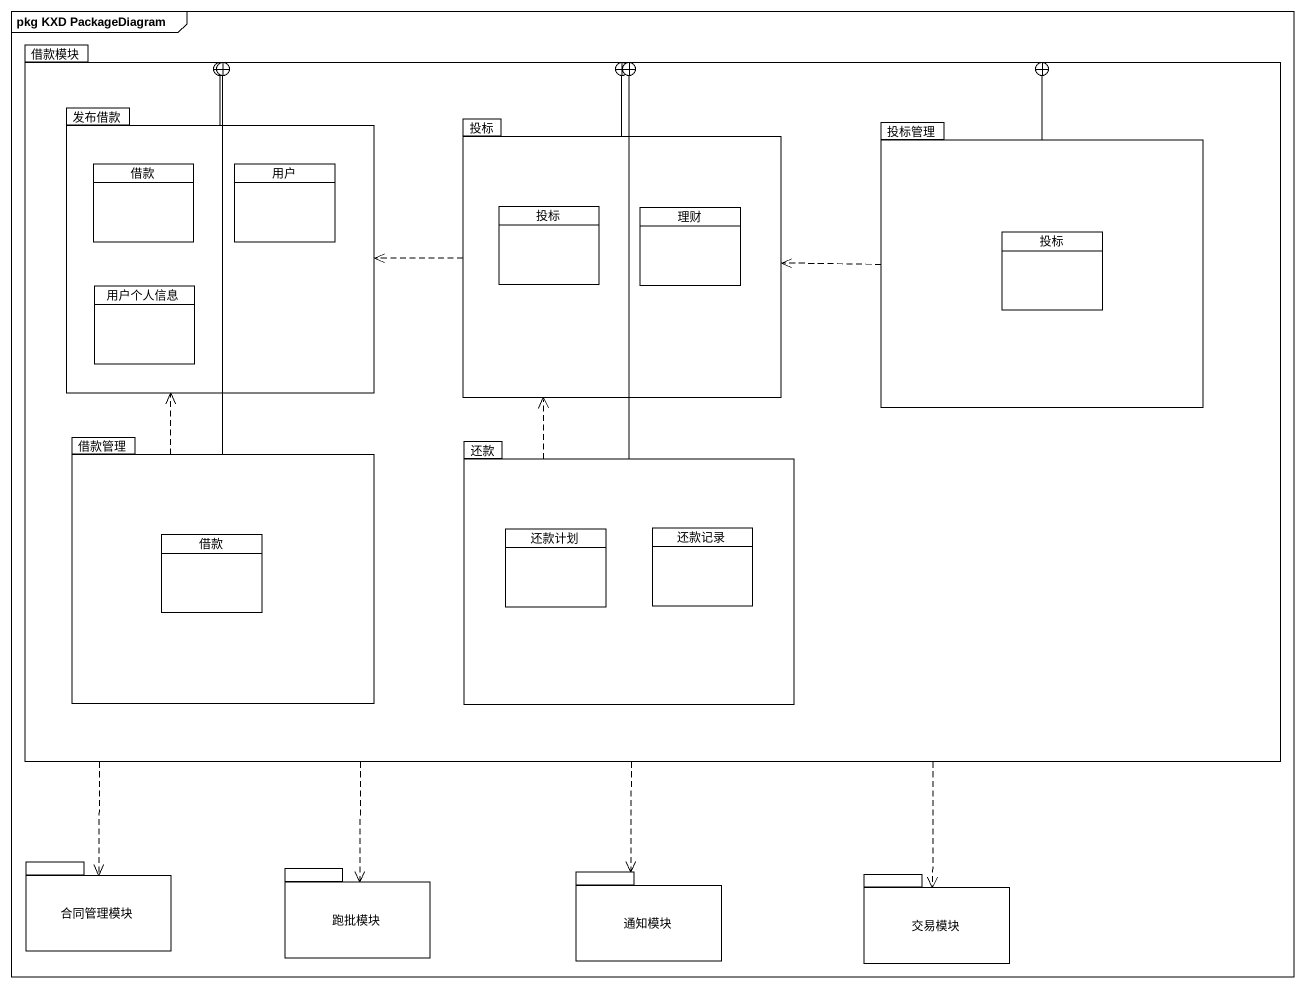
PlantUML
@startuml
mainframe pkg KXD PackageDiagram
hide circle
hide empty members
package 借款模块 {
  package 发布借款 {
    class 借款
    class 用户
    class 用户个人信息
  }
  package 投标 {
    class "投标" as 投标_2
    class 理财
  }
  package 投标管理 {
    class "投标" as 投标_3
  }
  package 借款管理 {
    class "借款" as 借款_2
  }
  package 还款 {
    class 还款计划
    class 还款记录
  }
}
package 合同管理模块 {
}
package 跑批模块 {
}
package 通知模块 {
}
package 交易模块 {
}
借款模块 ..> 合同管理模块
借款模块 ..> 跑批模块
借款模块 ..> 通知模块
借款模块 ..> 交易模块
发布借款 -right-+ 借款模块
投标 --+ 借款模块
投标 .left.> 发布借款
投标管理 -left-+ 借款模块
投标管理 .left.> 投标
借款管理 -right-+ 借款模块
借款管理 .up.> 发布借款
还款 -up-+ 借款模块
还款 .up.> 投标
@enduml
